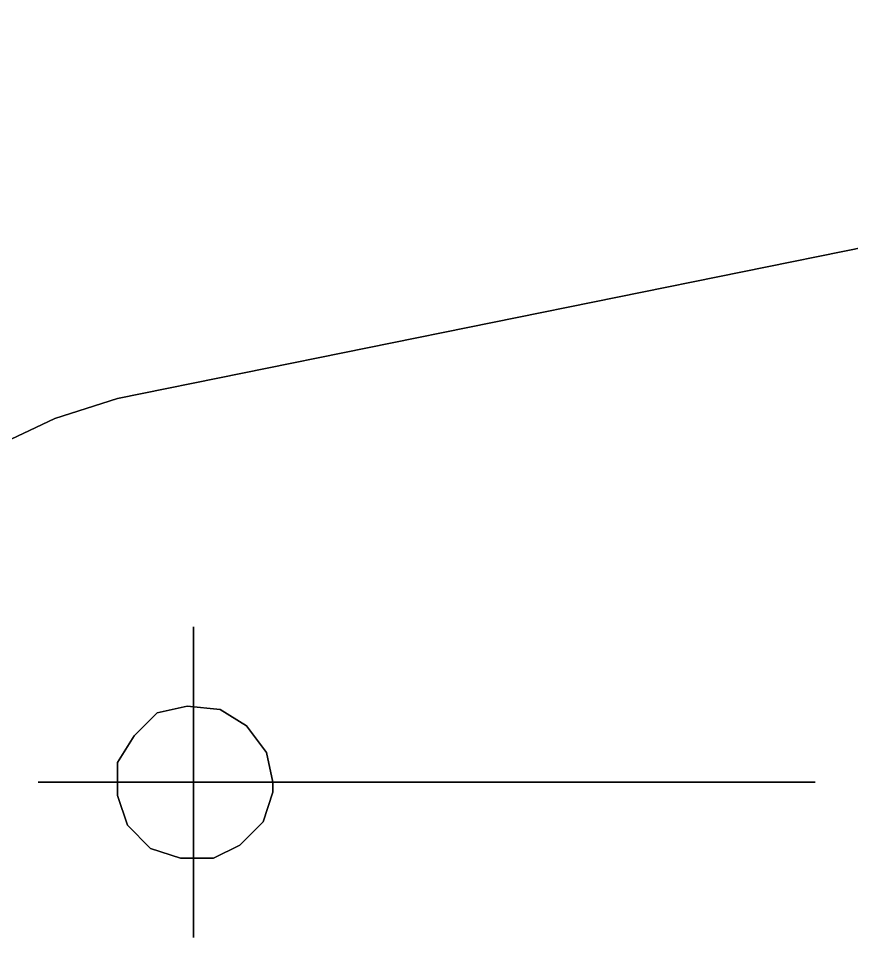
# Model space of a CAD drawing. Extents: x 1 to 210, y 1 to 298.
# Drawn here: x 62.06 to 83.4, y 227.58 to 251.12 of the extents above; entities that cross this region are included whole.
import ezdxf

# ---------------------------------------------------------------- set-up
doc = ezdxf.new("R2010")
doc.units = 0

msp = doc.modelspace()

# ---------------------------------------------------------------- linework, layer by layer
at = {"layer": 'P00022'}
msp.add_lwpolyline([(68.579998, 231.563326), (68.410666, 232.325327), (68.579998, 231.563326)], dxfattribs=at)
at = {"layer": 'P00023'}
msp.add_lwpolyline([(68.410666, 232.325327), (67.902665, 233.00266), (68.410666, 232.325327)], dxfattribs=at)
at = {"layer": 'P00024'}
msp.add_lwpolyline([(67.902665, 233.00266), (67.225332, 233.425992), (67.902665, 233.00266)], dxfattribs=at)
at = {"layer": 'P00025'}
msp.add_lwpolyline([(67.225332, 233.425992), (66.378663, 233.510661), (67.225332, 233.425992)], dxfattribs=at)
at = {"layer": 'P00026'}
msp.add_lwpolyline([(66.378663, 233.510661), (65.616667, 233.341329), (66.378663, 233.510661)], dxfattribs=at)
at = {"layer": 'P00027'}
msp.add_lwpolyline([(65.616667, 233.341329), (65.023997, 232.748659), (65.616667, 233.341329)], dxfattribs=at)
at = {"layer": 'P00028'}
msp.add_lwpolyline([(65.023997, 232.748659), (64.600665, 232.071327), (65.023997, 232.748659)], dxfattribs=at)
at = {"layer": 'P00029'}
msp.add_lwpolyline([(64.600665, 232.071327), (64.600665, 231.224662), (64.600665, 232.071327)], dxfattribs=at)
at = {"layer": 'P00030'}
msp.add_lwpolyline([(64.600665, 231.224662), (64.854665, 230.462661), (64.600665, 231.224662)], dxfattribs=at)
at = {"layer": 'P00031'}
msp.add_lwpolyline([(64.854665, 230.462661), (65.447329, 229.869991), (64.854665, 230.462661)], dxfattribs=at)
at = {"layer": 'P00032'}
msp.add_lwpolyline([(65.447329, 229.869991), (66.209331, 229.615996), (65.447329, 229.869991)], dxfattribs=at)
at = {"layer": 'P00033'}
msp.add_lwpolyline([(66.209331, 229.615996), (67.056001, 229.615996), (66.209331, 229.615996)], dxfattribs=at)
at = {"layer": 'P00034'}
msp.add_lwpolyline([(67.056001, 229.615996), (67.733333, 229.95466), (67.056001, 229.615996)], dxfattribs=at)
at = {"layer": 'P00035'}
msp.add_lwpolyline([(67.733333, 229.95466), (68.325997, 230.547329), (67.733333, 229.95466)], dxfattribs=at)
at = {"layer": 'P00036'}
msp.add_lwpolyline([(68.325997, 230.547329), (68.579998, 231.309325), (68.325997, 230.547329)], dxfattribs=at)
at = {"layer": 'P00037'}
msp.add_lwpolyline([(68.579998, 231.309325), (68.579998, 231.563326), (68.579998, 231.309325)], dxfattribs=at)
at = {"layer": 'P00054'}
msp.add_lwpolyline([(64.600665, 241.384658), (112.60666, 251.121327), (64.600665, 241.384658)], dxfattribs=at)
at = {"layer": 'P00072'}
msp.add_lwpolyline([(61.383333, 240.114661), (62.991999, 240.876662), (61.383333, 240.114661)], dxfattribs=at)
at = {"layer": 'P00073'}
msp.add_lwpolyline([(62.991999, 240.876662), (64.600665, 241.384658), (62.991999, 240.876662)], dxfattribs=at)
at = {"layer": 'P00078'}
msp.add_lwpolyline([(62.568667, 231.563326), (66.548, 231.563326), (62.568667, 231.563326)], dxfattribs=at)
at = {"layer": 'P00079'}
msp.add_lwpolyline([(70.527333, 231.563326), (66.548, 231.563326), (70.527333, 231.563326)], dxfattribs=at)
at = {"layer": 'P00080'}
msp.add_lwpolyline([(66.548, 227.583993), (66.548, 231.563326), (66.548, 227.583993)], dxfattribs=at)
at = {"layer": 'P00081'}
msp.add_lwpolyline([(66.548, 235.542659), (66.548, 231.563326), (66.548, 235.542659)], dxfattribs=at)
at = {"layer": 'P00092'}
msp.add_lwpolyline([(62.737999, 231.563326), (64.261996, 231.563326), (62.737999, 231.563326)], dxfattribs=at)
at = {"layer": 'P00093'}
msp.add_lwpolyline([(65.785998, 231.563326), (82.465331, 231.563326), (65.785998, 231.563326)], dxfattribs=at)

doc.saveas('drawing.dxf')
